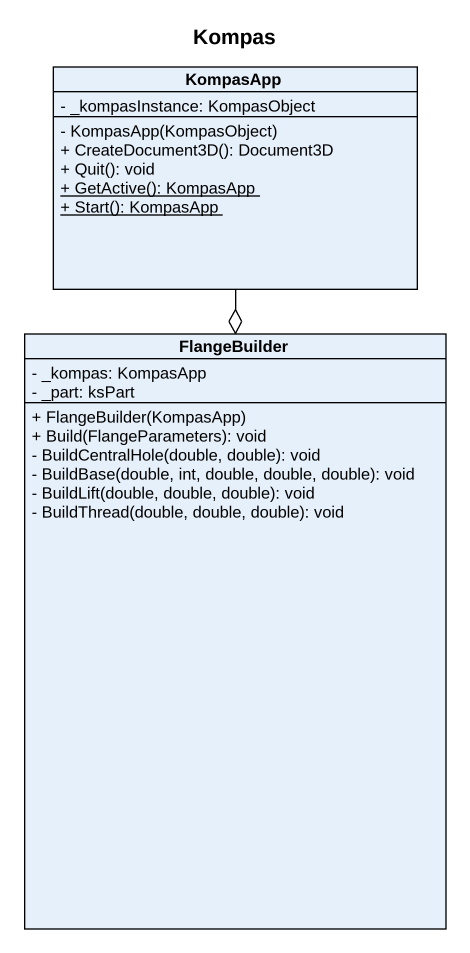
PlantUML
@startuml
title Kompas
hide circle
hide empty members
skinparam classAttributeIconSize 0
class KompasApp {
  - _kompasInstance: KompasObject
  - KompasApp(KompasObject)
  + CreateDocument3D(): Document3D
  + Quit(): void
  {static} + GetActive(): KompasApp
  {static} + Start(): KompasApp
}
class FlangeBuilder {
  - _kompas: KompasApp
  - _part: ksPart
  + FlangeBuilder(KompasApp)
  + Build(FlangeParameters): void
  - BuildCentralHole(double, double): void
  - BuildBase(double, int, double, double, double): void
  - BuildLift(double, double, double): void
  - BuildThread(double, double, double): void
}
KompasApp --o FlangeBuilder
@enduml
